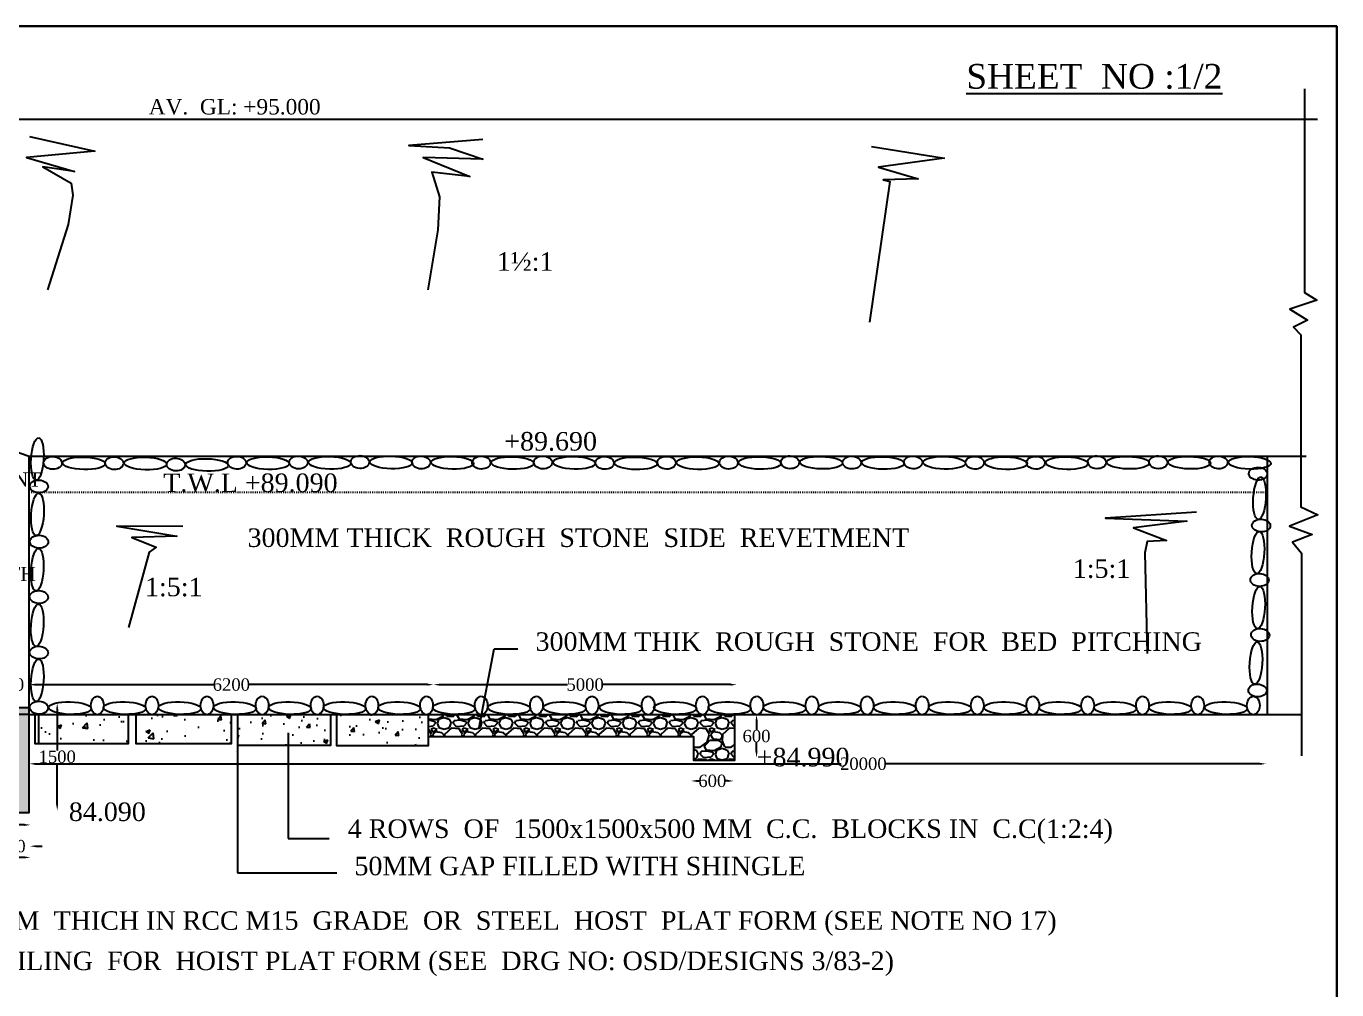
# Model space of a CAD drawing. Header units: millimetres. Extents: x 4336 to 90516, y 1888 to 56787.
# Drawn here: x 68236 to 89452, y 41188 to 56787 of the extents above; entities that cross this region are included whole.
import ezdxf

# ---------------------------------------------------------------- set-up
doc = ezdxf.new("R2010")
doc.units = ezdxf.units.MM
doc.header["$MEASUREMENT"] = 0
doc.header["$PDMODE"] = 66
doc.header["$PDSIZE"] = 170
doc.linetypes.add('ACAD_ISO03W100', pattern=[30, 12, -18])
for name, color, linetype in [('DIM', 5, 'Continuous'), ('DOT LINE', 3, 'ACAD_ISO03W100'), ('DWG. LINE', 1, 'Continuous'), ('HATCH', 2, 'Continuous'), ('TEXT', 7, 'Continuous')]:
    doc.layers.add(name, color=color, linetype=linetype)
doc.layers.add('TITLE', color=7, linetype='Continuous', lineweight=30)
doc.styles.get("Standard").update_dxf_attribs({"font": 'TIMES.TTF', "height": 200})
doc.dimstyles.get("Standard").update_dxf_attribs({"dimtxt": 200, "dimasz": 100, "dimexe": 0.18, "dimexo": 0.0625, "dimgap": 0.09, "dimtad": 0, "dimtih": 1, "dimtoh": 1, "dimdec": 1, "dimzin": 0, "dimdsep": 46, "dimtxsty": 'Standard', "dimcen": 0.09, "dimse1": 1, "dimse2": 1, "dimclrd": 5, "dimclre": 5, "dimclrt": 4, "dimadec": 0, "dimazin": 0, "dimtfac": 1, "dimtdec": 1, "dimtofl": 0, "dimtmove": 0, "dimatfit": 3, "dimfxl": 1, "dimtolj": 1, "dimtzin": 0, "dimarcsym": 0})
pattern_1 = [(50, (0, 0), (717.26, -62.752), [75, -825]), (355, (0, 0), (-138.7513, 752.192), [60, -660]), (100.4514, (59.8, -5.2), (578.5094, 689.4395), [63.74, -701.142]), (46.1842, (0, 200), (1067.241, -165.519), [112.5, -1237.5]), (96.6356, (88.9, 186.2), (934.663, 974.118), [95.61, -1051.713]), (351.1842, (0, 200), (934.662, 974.119), [90, -990]), (21, (100, 150), (596.907, -402.619), [75, -825]), (326, (100, 150), (243.3153, 725.15), [60, -660]), (71.4514, (149.74, 116.45), (840.2226, 322.5305), [63.74, -701.142]), (37.5, (0, 0), (12.15986, 332.89385), [0, -652, 0, -670, 0, -662.5]), (7.5, (0, 0), (263.0695, 394.4117), [0, -382, 0, -637, 0, -252.5]), (327.5, (-223, 0), (533.8224, -22.5549), [0, -250, 0, -780, 0, -1035]), (317.5, (-323, 0), (583.1862, 100.105), [0, -325, 0, -518, 0, -735])]

# ---------------------------------------------------------------- blocks, each defined once
blk = doc.blocks.new('*D206')
at = {"layer": 'Defpoints', "color": 0}
for p in [(30352, 43318), (68304, 43331), (68304, 43318)]:
    blk.add_point(p, dxfattribs=at)
at = {"layer": 'DIM', "color": 5, "lineweight": -2}
for p, q in [((30452, 43331), (56164, 43331)), ((68204, 43331), (57028, 43331))]:
    blk.add_line(p, q, dxfattribs=at)
at = {"layer": 'DIM', "color": 5}
for points in [[(30452, 43348), (30452, 43314), (30352, 43331)], [(68204, 43348), (68204, 43314), (68304, 43331)]]:
    blk.add_solid(points, dxfattribs=at)
at = {"layer": 'DIM', "color": 4, "insert": (56596, 43331), "char_height": 200, "attachment_point": 5}
blk.add_mtext('\\A1;378800', dxfattribs=at)
blk = doc.blocks.new('*D207')
at = {"layer": 'Defpoints', "color": 0}
for p in [(53291, 43852), (68306, 43857), (68306, 43852)]:
    blk.add_point(p, dxfattribs=at)
at = {"layer": 'DIM', "color": 5, "lineweight": -2}
for p, q in [((53391, 43857), (60452, 43857)), ((68206, 43857), (61145, 43857))]:
    blk.add_line(p, q, dxfattribs=at)
at = {"layer": 'DIM', "color": 5}
for points in [[(53391, 43873), (53391, 43840), (53291, 43857)], [(68206, 43873), (68206, 43840), (68306, 43857)]]:
    blk.add_solid(points, dxfattribs=at)
at = {"layer": 'DIM', "color": 4, "insert": (60798, 43857), "char_height": 200, "attachment_point": 5}
blk.add_mtext('\\A1;15000', dxfattribs=at)
blk = doc.blocks.new('*D208')
at = {"layer": 'Defpoints', "color": 0}
for p in [(67704, 43527), (68296, 43527), (68296, 43512)]:
    blk.add_point(p, dxfattribs=at)
at = {"layer": 'DIM', "color": 5, "lineweight": -2}
for p, q in [((67604, 43512), (67504, 43512)), ((68396, 43512), (68496, 43512))]:
    blk.add_line(p, q, dxfattribs=at)
at = {"layer": 'DIM', "color": 5}
for points in [[(67604, 43529), (67604, 43496), (67704, 43512)], [(68396, 43529), (68396, 43496), (68296, 43512)]]:
    blk.add_solid(points, dxfattribs=at)
at = {"layer": 'DIM', "color": 4, "insert": (68000, 43512), "char_height": 200, "attachment_point": 5}
blk.add_mtext('\\A1;600', dxfattribs=at)
blk = doc.blocks.new('*D209')
at = {"layer": 'Defpoints', "color": 0}
for p in [(68716, 45829), (68716, 44090), (68738, 44090)]:
    blk.add_point(p, dxfattribs=at)
at = {"layer": 'DIM', "color": 5, "lineweight": -2}
for p, q in [((68738, 45729), (68738, 45061)), ((68738, 44190), (68738, 44858))]:
    blk.add_line(p, q, dxfattribs=at)
at = {"layer": 'DIM', "color": 5}
for points in [[(68721, 45729), (68754, 45729), (68738, 45829)], [(68721, 44190), (68754, 44190), (68738, 44090)]]:
    blk.add_solid(points, dxfattribs=at)
at = {"layer": 'DIM', "color": 4, "insert": (68738, 44959), "char_height": 200, "attachment_point": 5}
blk.add_mtext('\\A1;1500', dxfattribs=at)
blk = doc.blocks.new('*D211')
at = {"layer": 'Defpoints', "color": 0}
for p in [(67668, 46128), (68285, 46128), (68285, 46128)]:
    blk.add_point(p, dxfattribs=at)
at = {"layer": 'DIM', "color": 5, "lineweight": -2}
for p, q in [((67568, 46128), (67468, 46128)), ((68385, 46128), (68485, 46128))]:
    blk.add_line(p, q, dxfattribs=at)
at = {"layer": 'DIM', "color": 5}
for points in [[(67568, 46144), (67568, 46111), (67668, 46128)], [(68385, 46144), (68385, 46111), (68285, 46128)]]:
    blk.add_solid(points, dxfattribs=at)
at = {"layer": 'DIM', "color": 4, "insert": (67976, 46128), "char_height": 200, "attachment_point": 5}
blk.add_mtext('\\A1;600', dxfattribs=at)
blk = doc.blocks.new('*D212')
at = {"layer": 'Defpoints', "color": 0}
for p in [(68285, 46128), (74830, 46128), (74830, 46128)]:
    blk.add_point(p, dxfattribs=at)
at = {"layer": 'DIM', "color": 5, "lineweight": -2}
for p, q in [((68385, 46128), (71274, 46128)), ((74730, 46128), (71841, 46128))]:
    blk.add_line(p, q, dxfattribs=at)
at = {"layer": 'DIM', "color": 5}
for points in [[(68385, 46144), (68385, 46111), (68285, 46128)], [(74730, 46144), (74730, 46111), (74830, 46128)]]:
    blk.add_solid(points, dxfattribs=at)
at = {"layer": 'DIM', "color": 4, "insert": (71557, 46128), "char_height": 200, "attachment_point": 5}
blk.add_mtext('\\A1;6200', dxfattribs=at)
blk = doc.blocks.new('*D213')
at = {"layer": 'Defpoints', "color": 0}
for p in [(74830, 46128), (79738, 46128), (79738, 46128)]:
    blk.add_point(p, dxfattribs=at)
at = {"layer": 'DIM', "color": 5, "lineweight": -2}
for p, q in [((74930, 46128), (77001, 46128)), ((79638, 46128), (77567, 46128))]:
    blk.add_line(p, q, dxfattribs=at)
at = {"layer": 'DIM', "color": 5}
for points in [[(74930, 46144), (74930, 46111), (74830, 46128)], [(79638, 46144), (79638, 46111), (79738, 46128)]]:
    blk.add_solid(points, dxfattribs=at)
at = {"layer": 'DIM', "color": 4, "insert": (77284, 46128), "char_height": 200, "attachment_point": 5}
blk.add_mtext('\\A1;5000', dxfattribs=at)
blk = doc.blocks.new('*D214')
at = {"layer": 'Defpoints', "color": 0}
for p in [(80058, 45644), (80058, 44945), (80059, 44945)]:
    blk.add_point(p, dxfattribs=at)
at = {"layer": 'DIM', "color": 5, "lineweight": -2}
for p, q in [((80059, 45544), (80059, 45396)), ((80059, 45045), (80059, 45193))]:
    blk.add_line(p, q, dxfattribs=at)
at = {"layer": 'DIM', "color": 5}
for points in [[(80043, 45544), (80076, 45544), (80059, 45644)], [(80043, 45045), (80076, 45045), (80059, 44945)]]:
    blk.add_solid(points, dxfattribs=at)
at = {"layer": 'DIM', "color": 4, "insert": (80059, 45294), "char_height": 200, "attachment_point": 5}
blk.add_mtext('\\A1;600', dxfattribs=at)
blk = doc.blocks.new('*D215')
at = {"layer": 'Defpoints', "color": 0}
for p in [(78998, 44586), (79689, 44586), (79689, 44569)]:
    blk.add_point(p, dxfattribs=at)
at = {"layer": 'DIM', "color": 5, "lineweight": -2}
for p, q in [((79098, 44569), (79133, 44569)), ((79589, 44569), (79553, 44569))]:
    blk.add_line(p, q, dxfattribs=at)
at = {"layer": 'DIM', "color": 5}
for points in [[(79098, 44585), (79098, 44552), (78998, 44569)], [(79589, 44585), (79589, 44552), (79689, 44569)]]:
    blk.add_solid(points, dxfattribs=at)
at = {"layer": 'DIM', "color": 4, "insert": (79343, 44569), "char_height": 200, "attachment_point": 5}
blk.add_mtext('\\A1;600', dxfattribs=at)
blk = doc.blocks.new('*D216')
at = {"layer": 'Defpoints', "color": 0}
for p in [(68285, 44853), (88308, 44853), (88308, 44846)]:
    blk.add_point(p, dxfattribs=at)
at = {"layer": 'DIM', "color": 5, "lineweight": -2}
for p, q in [((68385, 44846), (81427, 44846)), ((88208, 44846), (82149, 44846))]:
    blk.add_line(p, q, dxfattribs=at)
at = {"layer": 'DIM', "color": 5}
for points in [[(68385, 44862), (68385, 44829), (68285, 44846)], [(88208, 44862), (88208, 44829), (88308, 44846)]]:
    blk.add_solid(points, dxfattribs=at)
at = {"layer": 'DIM', "color": 4, "insert": (81788, 44846), "char_height": 200, "attachment_point": 5}
blk.add_mtext('\\A1;20000', dxfattribs=at)

msp = doc.modelspace()

# ---------------------------------------------------------------- hatches: boundary and pattern name
at = {"layer": 'HATCH'}
h = msp.add_hatch(dxfattribs=at)
h.set_pattern_fill('AR-CONC', color=256, scale=100, style=0)
h.set_pattern_definition(pattern_1)
h.paths.add_polyline_path([(52560.99, 45807.89), (30398.05, 45807.89), (30398.05, 45700.56), (33997.93, 45700.56), (33997.93, 45387.08), (44807.06, 45387.08), (45382.92, 44749.17), (67424.52, 44749.17), (67712.7, 44057.24), (68284.99, 44057.24), (68284.99, 45756.15), (67655.04, 45756.15), (66910.79, 45414.29), (53345.67, 45414.29)])
h.paths.add_polyline_path([(32133.29, 45700.56), (30329.86, 45700.56), (30329.86, 45387.08), (32133.29, 45387.08)])
h.paths.add_polyline_path([(29725.49, 45700.56), (29725.49, 45579.63), (29618.91, 45504.41), (29765.22, 45463.25), (29765.22, 45387.08), (30329.86, 45387.08), (30329.86, 45700.56)])
h = msp.add_hatch(dxfattribs=at)
h.set_pattern_fill('AR-CONC', color=256, scale=100, style=0)
h.set_pattern_definition(pattern_1)
h.paths.add_polyline_path([(69894.4, 45643.51), (68436.98, 45643.51), (68436.98, 45177.2), (69894.4, 45177.2)])
h.paths.add_polyline_path([(71560.45, 45643.51), (70012.66, 45643.51), (70012.66, 45175.72), (71560.45, 45175.72)])
h.paths.add_polyline_path([(73166.64, 45643.51), (71655.78, 45643.51), (71655.78, 45146.69), (73166.64, 45146.69)])
h.paths.add_polyline_path([(74746.73, 45643.51), (73256.77, 45643.51), (73256.77, 45142.07), (74746.73, 45142.07)])
h = msp.add_hatch(dxfattribs=at)
h.set_pattern_fill('GRAVEL', color=256, scale=500, style=0)
h.set_pattern_definition([(228.0128, (360, 500), (-3999.999116, -4500.000671), [67.268, -6659.544]), (184.9697, (315, 450), (6000.000526, 499.9956535), [115.434, -11427.9625]), (132.5104, (200, 440), (4999.995359, -5500.004337), [81.394, -8058.016]), (267.2737, (5, 315), (499.998009, 10000.0001475), [105.119, -10406.779]), (292.8337, (0, 210), (-2500.004953, 5999.998206), [103.0775, -10204.6865]), (357.2737, (40, 115), (-10000.0001475, 499.998009), [105.119, -10406.779]), (37.6942, (145, 110), (-6500.0036728, -4999.9952026), [139.0145, -13762.4245]), (72.2553, (255, 195), (3500.0053814, 10999.9981156), [131.244, -12993.1605]), (121.4296, (295, 320), (-4000.004117, 6499.997518), [105.475, -10442.0365]), (175.2364, (240, 410), (5500.000473, -499.995766), [120.416, -5900.3815]), (222.3974, (120, 420), (-6000.0036755, -5499.996041), [155.724, -15416.6875]), (138.8141, (500, 310), (-3500.001473, 2999.998657), [53.1505, -5261.922]), (171.4692, (460, 345), (6499.9991424, -1000.003955), [101.1185, -10010.7555]), (225, (360, 360), (-6e-14, -500.0002), [70.7105, -636.396]), (203.1986, (325, 420), (2499.999865, 1000.000663), [38.079, -3769.8075]), (291.8014, (290, 405), (-499.999955, 1500.00014), [53.8515, -2638.731]), (30.9638, (310, 355), (1499.99901, 1000.00124), [87.4645, -2828.0115]), (161.5651, (385, 400), (1000.00022, -499.9992), [63.2455, -1517.8935]), (16.3895, (0, 405), (5000.001099, 1499.996355), [88.6, -8771.4225]), (70.3462, (85, 430), (-1999.997624, -5500.001068), [74.3305, -7358.704]), (293.1986, (385, 500), (-1000.000663, 2499.999865), [76.1575, -3731.729]), (343.6105, (415, 430), (-5000.001099, 1499.996355), [88.6, -8771.4225]), (339.444, (0, 95), (-2500.000922, 999.998), [85.44, -4186.562]), (294.7751, (80, 65), (-2499.996095, 5500.001711), [71.589, -7087.3215]), (66.8014, (390, 0), (1000.000663, 2499.999865), [76.1575, -3731.729]), (17.354, (420, 70), (-6500.00101, -1999.997251), [83.8155, -8297.712]), (69.444, (145, 0), (-999.998, -2500.000922), [42.72, -4229.282]), (101.3099, (360, 0), (-499.99882, 2000.00038), [25.495, -2524.0145]), (165.9638, (355, 25), (1500.00027, -499.99903), [103.0775, -1958.475]), (186.009, (255, 50), (4999.9998755, 499.999659), [95.525, -9456.9615]), (303.6901, (310, 310), (-500.00067, 999.99978), [72.111, -1730.6645]), (353.1572, (350, 250), (8499.9996827, -1000.003999), [125.897, -12463.7815]), (60.9454, (475, 235), (-2000.000014, -3500.000192), [51.478, -5096.337]), (90, (500, 280), (-500, 500), [30, -470]), (120.2564, (245, 65), (1999.997443, -3500.001228), [69.462, -6876.76]), (48.0128, (210, 125), (3999.999116, 4500.000671), [134.536, -6592.276]), (0, (300, 225), (500, 500), [130, -370]), (325.3048, (430, 225), (-4999.99713, 3500.004305), [79.057, -7826.637]), (254.0546, (495, 180), (-499.999945, -2000.000063), [72.801, -3567.254]), (207.646, (475, 110), (-9499.9979036, -5000.0038566), [118.5325, -11734.737]), (175.4261, (370, 55), (-6500.000279, 499.9974006), [125.3995, -12414.537])])
h.paths.add_polyline_path([(79709.02, 45643.51), (74746.73, 45643.51), (74746.73, 45290.17), (79040.69, 45290.17), (79040.69, 44907.35), (79709.02, 44907.35)])

# ---------------------------------------------------------------- linework, layer by layer
at = {"layer": 'DOT LINE'}
msp.add_lwpolyline([(68284.99, 49242.13), (88325.64, 49242.13)], dxfattribs=at)
at = {"layer": 'DWG. LINE'}
for points in [[(88928.92, 55774.38), (88928.92, 52477.38), (89127.26, 52353.56), (88692.11, 52204.97), (88975.78, 52028.86), (88752.7, 51913.3), (88868.37, 51792.22), (88868.37, 49006.72), (89146.6, 48876.5), (88684.55, 48696.01), (89052.8, 48557.17), (88736.52, 48434.74), (88878.95, 48254.26), (88878.95, 44974.05)], [(52560.99, 55281.05), (89137.2, 55281.05)], [(52560.99, 55281.05), (68284.99, 49826.41)], [(29765.22, 45387.08), (44807.06, 45387.08), (45382.92, 44749.17), (67424.52, 44749.17), (67712.7, 44057.24), (68284.99, 44057.24), (68284.99, 49826.41), (88956.19, 49826.41)], [(88325.64, 49826.41), (88325.64, 45643.51)], [(29725.49, 45807.89), (52560.99, 45807.89), (53345.67, 45414.29), (66910.79, 45414.29), (67655.04, 45756.15), (68284.99, 45756.15)], [(68284.99, 45643.51), (67657.44, 45643.51)], [(68284.99, 45643.51), (88878.95, 45643.51)], [(68375.02, 45643.51), (68375.02, 45177.2), (69894.4, 45177.2), (69894.4, 45643.51)], [(68436.98, 45643.51), (68436.98, 45177.2)], [(70012.66, 45643.51), (70012.66, 45175.72), (71560.45, 45175.72), (71560.45, 45643.51)], [(71655.78, 45643.51), (71655.78, 45146.69), (73166.64, 45146.69), (73166.64, 45643.51)], [(73256.77, 45643.51), (73256.77, 45142.07), (74746.73, 45142.07), (74746.73, 45643.51)], [(74746.73, 45290.17), (79040.69, 45290.17), (79040.69, 44907.35), (79709.02, 44907.35), (79709.02, 45643.51)]]:
    msp.add_lwpolyline(points, dxfattribs=at)
at = {"layer": 'HATCH'}
for points in [[(68289.41, 54999.15), (69349.53, 54761.89), (68243.5, 54660.2), (69017.04, 54436.48), (68507.57, 54511.43), (68962.16, 54246.33), (68992.06, 54049.55), (68917.53, 53578.2), (68582.18, 52518.92)], [(75630.53, 54950.48), (74432.4, 54853.77), (75086.4, 54819.8), (75627.92, 54634.23), (74659.98, 54660.36), (75416.47, 54356.29), (74801.7, 54426.86), (74924.68, 54025.4), (74899.58, 53490.5), (74736.35, 52519.38)], [(81919.66, 54839.78), (83095.26, 54650.65), (82031.35, 54507.01), (82674.22, 54314.12), (82111.08, 54297.38), (82215.83, 54272.76), (81888.98, 51996.98)], [(87178.89, 48918.49), (85707.9, 48824.2), (87025.29, 48772.33), (86161.4, 48665.19), (86697.61, 48462.8), (86383.84, 48444.95), (86345.94, 48263.58), (86384.3, 46631.4)], [(70772.94, 48690.3), (69704.13, 48694.31), (70672.67, 48534.04), (69944.75, 48507.99), (70339.79, 48353.72), (70225.19, 48270.7), (69894.11, 47053.6)]]:
    msp.add_lwpolyline(points, dxfattribs=at)
for centre, major_axis, ratio in [((68417.09, 49779.19), (21.22, 343.02), 0.29525788), ((68665.47, 49717.66), (148.61, -5.57), 0.69677007), ((69169.61, 49711.24), (-343.58, 8.35), 0.29525788), ((69661.14, 49713.19), (148.61, -5.57), 0.69677007), ((70165.28, 49706.76), (-343.58, 8.35), 0.29525788), ((70658.78, 49691.02), (148.61, -5.57), 0.69677007), ((71162.91, 49684.59), (-343.58, 8.35), 0.29525788), ((71646.36, 49719.86), (148.61, -5.57), 0.69677007), ((72150.5, 49713.43), (-343.58, 8.35), 0.29525788), ((72644.05, 49724.54), (148.61, -5.57), 0.69677007), ((73148.19, 49718.11), (-343.58, 8.35), 0.29525788), ((73639.45, 49731.64), (148.61, -5.57), 0.69677007), ((74143.59, 49725.21), (-343.58, 8.35), 0.29525788), ((74630.25, 49724.54), (148.61, -5.57), 0.69677007), ((75134.39, 49718.11), (-343.58, 8.35), 0.29525788), ((75604.53, 49722.17), (148.61, -5.57), 0.69677007), ((76108.66, 49715.74), (-343.58, 8.35), 0.29525788), ((76602.43, 49724.53), (148.61, -5.57), 0.69677007), ((77106.56, 49718.1), (-343.58, 8.35), 0.29525788), ((77600.48, 49717.5), (148.61, -5.57), 0.69677007), ((78104.61, 49711.08), (-343.58, 8.35), 0.29525788), ((78602.98, 49719.88), (148.61, -5.57), 0.69677007), ((79107.12, 49713.45), (-343.58, 8.35), 0.29525788), ((79607.89, 49722.34), (148.61, -5.57), 0.69677007), ((80112.03, 49715.91), (-343.58, 8.35), 0.29525788), ((80601.16, 49727.13), (148.61, -5.57), 0.69677007), ((81105.3, 49720.7), (-343.58, 8.35), 0.29525788), ((81601.33, 49722.5), (148.61, -5.57), 0.69677007), ((82105.46, 49716.08), (-343.58, 8.35), 0.29525788), ((82594.24, 49724.91), (148.61, -5.57), 0.69677007), ((83098.37, 49718.49), (-343.58, 8.35), 0.29525788), ((83592.04, 49720.17), (148.61, -5.57), 0.69677007), ((84096.18, 49713.74), (-343.58, 8.35), 0.29525788), ((84578.29, 49720.28), (148.61, -5.57), 0.69677007), ((85082.43, 49713.85), (-343.58, 8.35), 0.29525788), ((85569.16, 49727.15), (148.61, -5.57), 0.69677007), ((86073.3, 49720.72), (-343.58, 8.35), 0.29525788), ((86562.25, 49727.14), (148.61, -5.57), 0.69677007), ((87066.38, 49720.71), (-343.58, 8.35), 0.29525788), ((87536.39, 49724.77), (148.61, -5.57), 0.69677007), ((88040.53, 49718.34), (-343.58, 8.35), 0.29525788), ((88176.69, 49542.07), (148.61, -5.57), 0.69677007), ((68442.52, 49336.38), (148.61, -5.57), 0.69677007), ((88201.75, 49146.45), (21.22, 343.02), 0.29525788), ((68418.98, 48884.3), (21.22, 343.02), 0.29525788), ((88227.18, 48703.64), (148.61, -5.57), 0.69677007), ((88176.24, 48265.7), (21.22, 343.02), 0.29525788), ((68444.4, 48441.49), (148.61, -5.57), 0.69677007), ((68415.21, 47989.16), (21.22, 343.02), 0.29525788), ((88201.67, 47822.89), (148.61, -5.57), 0.69677007), ((68440.64, 47546.35), (148.61, -5.57), 0.69677007), ((88187.06, 47374.72), (21.22, 343.02), 0.29525788), ((68415.17, 47090.23), (21.22, 343.02), 0.29525788), ((88212.49, 46931.91), (148.61, -5.57), 0.69677007), ((68440.6, 46647.42), (148.61, -5.57), 0.69677007), ((88143.67, 46476.27), (21.22, 343.02), 0.29525788), ((68416.98, 46197.6), (21.22, 343.02), 0.29525788), ((88169.1, 46033.46), (148.61, -5.57), 0.69677007), ((68442.41, 45754.79), (148.61, -5.57), 0.69677007), ((68946.54, 45748.37), (-343.58, 8.35), 0.29525788), ((69388.09, 45790.38), (0, 148.71), 0.69677007), ((69830.62, 45748.37), (-343.58, 8.35), 0.29525788), ((70272.17, 45790.38), (0, 148.71), 0.69677007), ((70721.63, 45748.37), (-343.58, 8.35), 0.29525788), ((71163.18, 45790.38), (0, 148.71), 0.69677007), ((71614.43, 45748.37), (-343.58, 8.35), 0.29525788), ((72055.98, 45790.38), (0, 148.71), 0.69677007), ((72504.53, 45748.37), (-343.58, 8.35), 0.29525788), ((72946.08, 45790.38), (0, 148.71), 0.69677007), ((73391.14, 45748.37), (-343.58, 8.35), 0.29525788), ((73832.69, 45790.38), (0, 148.71), 0.69677007), ((74275.34, 45748.37), (-343.58, 8.35), 0.29525788), ((74716.89, 45790.38), (0, 148.71), 0.69677007), ((75160.58, 45748.37), (-343.58, 8.35), 0.29525788), ((75602.13, 45790.38), (0, 148.71), 0.69677007), ((76054.47, 45748.37), (-343.58, 8.35), 0.29525788), ((76496.01, 45790.38), (0, 148.71), 0.69677007), ((76953.25, 45748.37), (-343.58, 8.35), 0.29525788), ((77394.79, 45790.38), (0, 148.71), 0.69677007), ((77862.53, 45748.37), (-343.58, 8.35), 0.29525788), ((78304.08, 45790.38), (0, 148.71), 0.69677007), ((78740.84, 45748.37), (-343.58, 8.35), 0.29525788), ((79182.39, 45790.38), (0, 148.71), 0.69677007), ((79621.68, 45748.37), (-343.58, 8.35), 0.29525788), ((80063.23, 45790.38), (0, 148.71), 0.69677007), ((80514.38, 45748.37), (-343.58, 8.35), 0.29525788), ((80955.92, 45790.38), (0, 148.71), 0.69677007), ((81407.06, 45748.37), (-343.58, 8.35), 0.29525788), ((81848.6, 45790.38), (0, 148.71), 0.69677007), ((82300.06, 45748.37), (-343.58, 8.35), 0.29525788), ((82741.6, 45790.38), (0, 148.71), 0.69677007), ((83191.76, 45748.37), (-343.58, 8.35), 0.29525788), ((83633.31, 45790.38), (0, 148.71), 0.69677007), ((84088.91, 45748.37), (-343.58, 8.35), 0.29525788), ((84530.46, 45790.38), (0, 148.71), 0.69677007), ((84977.44, 45748.37), (-343.58, 8.35), 0.29525788), ((85418.99, 45790.38), (0, 148.71), 0.69677007), ((85866.05, 45748.37), (-343.58, 8.35), 0.29525788), ((86307.6, 45790.38), (0, 148.71), 0.69677007), ((86758.88, 45748.37), (-343.58, 8.35), 0.29525788), ((87200.43, 45790.38), (0, 148.71), 0.69677007), ((87660.12, 45748.37), (-343.58, 8.35), 0.29525788), ((88101.67, 45790.38), (0, 148.71), 0.69677007)]:
    msp.add_ellipse(centre, major_axis=major_axis, ratio=ratio, dxfattribs=at)
at = {"layer": 'TITLE', "lineweight": 30}
msp.add_lwpolyline([(4336.5, 56787), (89452, 56787), (89452, 1887.5), (4336.5, 1887.5), (4336.5, 56787)], close=True, dxfattribs=at)

# ---------------------------------------------------------------- texts
at = {"layer": 'HATCH'}
msp.add_text('1½:1', height=300, dxfattribs=at).set_placement((75852.97, 52827.98))
at = {"layer": 'TEXT'}
for s, height, p in [('%%USHEET  NO :1/2', 400, (83454.56, 55776)), ('AV.  GL: +95.000', 250, (70219.67, 55358.07)), ('+89.690', 300, (75974.56, 49917.17)), ('STAGGERED  IN  R.C.C  M15  GRADE  WITH  NOMINAL  REINFORCEMENT', 230, (56652.89, 49333.1)), ('T.W.L +89.090', 300, (70454.39, 49245.83)), ('300MM THICK  ROUGH  STONE  SIDE  REVETMENT', 300, (71819.65, 48356.75)), ('AT 1800 MMC/C STAGGERED  AND  TO BE  FILLED  WITH', 230, (59186.98, 47804.95)), ('1:5:1', 300, (85177.78, 47856.32)), ('1:5:1', 300, (70159.3, 47559.46)), ('300MM THIK  ROUGH  STONE  FOR  BED  PITCHING', 300, (76481.36, 46675.09)), ('+84.990', 300, (80062.09, 44804.65)), ('84.090', 300, (68926.12, 43920)), ('4 ROWS  OF  1500x1500x500 MM  C.C.  BLOCKS IN  C.C(1:2:4) ', 300, (73440.76, 43646.27)), ('50MM GAP FILLED WITH SHINGLE', 300, (73549.55, 43041.94)), ('HOIST  PLAT  FORM 350 MM  THICH IN RCC M15  GRADE  OR  STEEL  HOST  PLAT FORM (SEE NOTE NO 17)', 300, (62536.87, 42158.85)), ('HAND RAILING  FOR  HOIST PLAT FORM (SEE  DRG NO: OSD/DESIGNS 3/83-2)', 300, (66033.4, 41506.63))]:
    msp.add_text(s, height=height, dxfattribs=at).set_placement(p)

# ---------------------------------------------------------------- dimensions: what is measured, and where the dimension line sits
at = {"layer": 'DIM'}
for p1, p2, distance, text, picture, middle in [((67667.68, 46127.82), (68284.99, 46127.82), 0, '600', '*D211', (67976.34, 46127.82)), ((68284.99, 46127.82), (74829.92, 46127.82), -0.24, '6200', '*D212', (71557.46, 46127.58)), ((74829.92, 46127.58), (79737.65, 46127.58), 0, '5000', '*D213', (77283.79, 46127.58)), ((68715.83, 45828.7), (68715.83, 44090.08), 21.96, '1500', '*D209', (68737.79, 44959.39)), ((80058.37, 45643.51), (80058.37, 44945.17), 1.02, '600', '*D214', (80059.39, 45294.34)), ((78997.71, 44585.9), (79688.63, 44585.9), -17.21, '600', '*D215', (79343.17, 44568.69)), ((53290.91, 43852.3), (68305.63, 43852.3), 4.35, '15000', '*D207', (60798.27, 43856.66)), ((67703.88, 43526.82), (68295.85, 43526.82), -14.56, '600', '*D208', (67999.86, 43512.26))]:
    dim = msp.add_aligned_dim(p1=p1, p2=p2, distance=distance, text=text, dimstyle='Standard', dxfattribs=at)
    dim.commit()
    dim.dimension.update_dxf_attribs({"geometry": picture, "text_midpoint": middle})
for base, p1, p2, text, picture, middle in [((88308.31, 44845.7), (68284.99, 44853.04), (88308.31, 44853.04), '20000', '*D216', (81787.84, 44845.7)), ((68303.52, 43331.16), (30351.79, 43317.71), (68303.52, 43317.71), '378800', '*D206', (56595.82, 43331.16))]:
    dim = msp.add_linear_dim(base=base, p1=p1, p2=p2, angle=0, text=text, dimstyle='Standard', dxfattribs=at)
    dim.commit()
    dim.dimension.update_dxf_attribs({"geometry": picture, "text_midpoint": middle, "dimtype": 161})

# ---------------------------------------------------------------- leaders
for points in [[(75571.23, 45433.04), (75813.21, 46706.5), (76196.68, 46706.5)], [(72478.02, 45347.03), (72478.02, 43639.07), (73140.26, 43639.07)], [(71655.78, 45146.69), (71655.78, 43083.27), (73266.77, 43083.27)]]:
    msp.add_leader(points, dimstyle='Standard', override={"dimgap": 0.09, "dimtad": 0}, dxfattribs=at)

doc.saveas('drawing.dxf')
